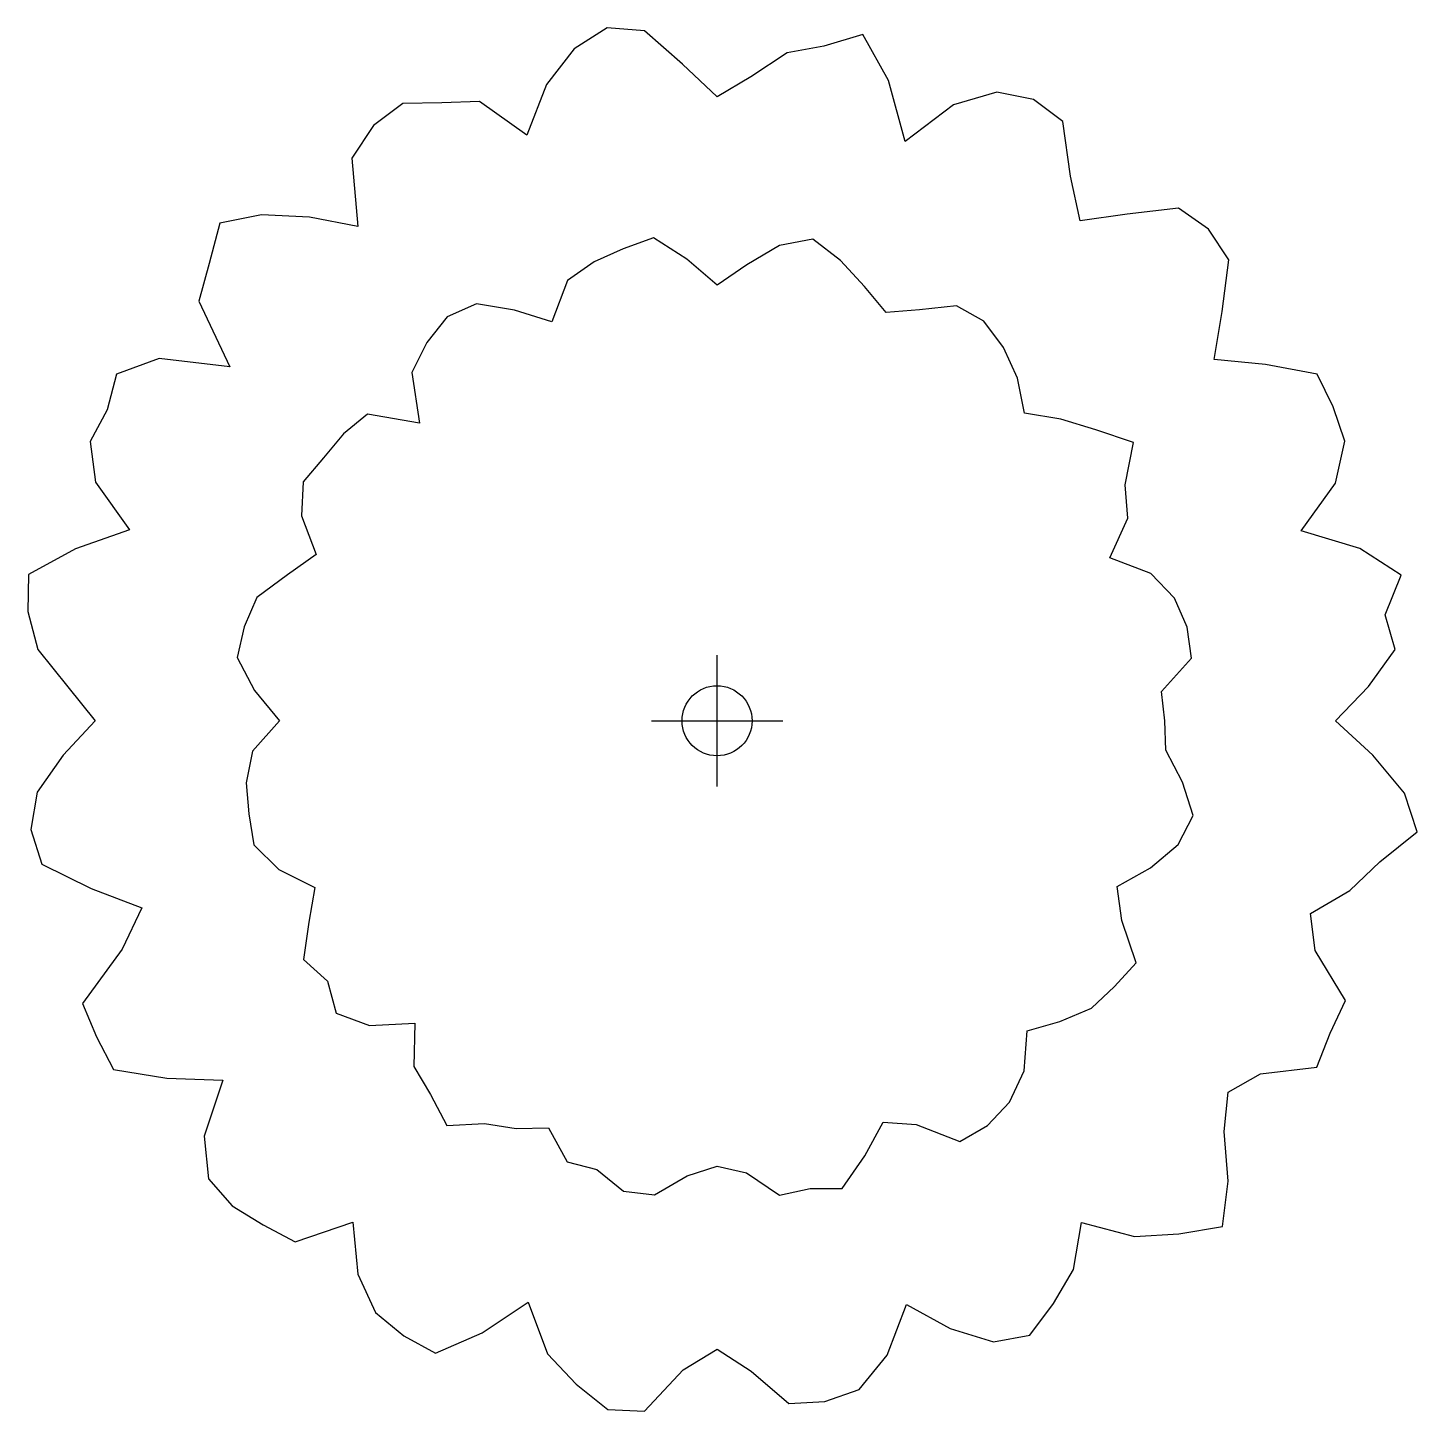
# Model space of a CAD drawing. Header units: metres. Extents: x -3.15 to 3.2, y -3.15 to 3.17.
import ezdxf

# ---------------------------------------------------------------- set-up
doc = ezdxf.new("R2010")
doc.units = ezdxf.units.M
doc.layers.add('XARCH-PLAN', color=2, linetype='Continuous')

# ---------------------------------------------------------------- blocks, each defined once
blk = doc.blocks.new('XA-Tree-Canopy-6')
for p, q in [((0, -0.3), (0, 0.3)), ((-0.3, 0), (0.3, 0))]:
    blk.add_line(p, q)
for points in [[(2.8268, 0), (2.9771, 0.156), (3.0998, 0.3258), (3.054, 0.4837), (3.1267, 0.6646), (2.9376, 0.7871), (2.6708, 0.8678), (2.8267, 1.0851), (2.8703, 1.2779), (2.8156, 1.4346), (2.7427, 1.5835), (2.5066, 1.6278), (2.2719, 1.6506), (2.3093, 1.87), (2.3395, 2.1065), (2.2461, 2.2461), (2.1087, 2.3419), (1.8742, 2.3145), (1.6602, 2.2851), (1.6164, 2.4891), (1.581, 2.7384), (1.4468, 2.8394), (1.2786, 2.8719), (1.0804, 2.8145), (0.8602, 2.6474), (0.7838, 2.925), (0.6665, 3.1358), (0.4882, 3.0826), (0.3209, 3.0527), (0.1542, 2.9418), (0, 2.8503), (-0.1573, 3.0005), (-0.3314, 3.1532), (-0.5015, 3.1665), (-0.6527, 3.0707), (-0.7791, 2.9077), (-0.8695, 2.6762), (-1.0863, 2.8299), (-1.2573, 2.8239), (-1.4368, 2.8199), (-1.5703, 2.7198), (-1.6692, 2.5704), (-1.6414, 2.2592), (-1.8635, 2.3012), (-2.082, 2.3123), (-2.2733, 2.2733), (-2.3211, 2.0899), (-2.3685, 1.918), (-2.2269, 1.6179), (-2.5501, 1.656), (-2.7445, 1.5845), (-2.7879, 1.4205), (-2.8661, 1.2761), (-2.8416, 1.0908), (-2.685, 0.8724), (-2.9325, 0.7858), (-3.147, 0.6689), (-3.1506, 0.499), (-3.1046, 0.3263), (-2.9682, 0.1556), (-2.8433, 0), (-2.9888, -0.1566), (-3.1082, -0.3267), (-3.1371, -0.4969), (-3.0862, -0.656), (-2.8607, -0.7665), (-2.6296, -0.8544), (-2.7189, -1.0437), (-2.9004, -1.2914), (-2.8358, -1.4449), (-2.7593, -1.5931), (-2.5157, -1.6337), (-2.2598, -1.6419), (-2.3448, -1.8988), (-2.3253, -2.0937), (-2.2167, -2.2167), (-2.0742, -2.3037), (-1.928, -2.3809), (-1.6651, -2.2917), (-1.6421, -2.5286), (-1.5609, -2.7036), (-1.4324, -2.8113), (-1.2869, -2.8903), (-1.0738, -2.7972), (-0.863, -2.656), (-0.7752, -2.8931), (-0.6444, -3.0314), (-0.4985, -3.1476), (-0.3316, -3.155), (-0.1554, -2.9658), (0, -2.8714), (0.1558, -2.9719), (0.3279, -3.1201), (0.4928, -3.1111), (0.6495, -3.0555), (0.7769, -2.8994), (0.8666, -2.6671), (1.066, -2.7771), (1.2639, -2.8387), (1.4303, -2.8071), (1.5376, -2.6632), (1.6288, -2.5081), (1.666, -2.2931), (1.9085, -2.3569), (2.1112, -2.3447), (2.3112, -2.3112), (2.3359, -2.1032), (2.3187, -1.8776), (2.3359, -1.6972), (2.4844, -1.6134), (2.7424, -1.5833), (2.8028, -1.4281), (2.8727, -1.279), (2.7346, -1.0497), (2.7128, -0.8814), (2.8923, -0.775), (3.0293, -0.6439), (3.2005, -0.5069), (3.142, -0.3302), (2.9975, -0.1571)], [(2.0464, 0), (2.0312, 0.1331), (2.1687, 0.2855), (2.1486, 0.4274), (2.0917, 0.5605), (1.9834, 0.6733), (1.7961, 0.744), (1.8782, 0.9262), (1.8663, 1.0775), (1.903, 1.2716), (1.7315, 1.3287), (1.5722, 1.3788), (1.4057, 1.4057), (1.3735, 1.5662), (1.309, 1.7059), (1.2196, 1.8252), (1.0945, 1.8957), (0.9261, 1.878), (0.7727, 1.8654), (0.6734, 1.9838), (0.5636, 2.1033), (0.4378, 2.2008), (0.2859, 2.1719), (0.1365, 2.0828), (0, 1.9904), (-0.1382, 2.1091), (-0.2905, 2.2066), (-0.4288, 2.156), (-0.5618, 2.0968), (-0.6831, 2.0125), (-0.7549, 1.8225), (-0.9256, 1.8768), (-1.0996, 1.9045), (-1.2332, 1.8456), (-1.3266, 1.7289), (-1.3958, 1.5916), (-1.3603, 1.3603), (-1.5982, 1.4016), (-1.7078, 1.3105), (-1.7984, 1.2017), (-1.8913, 1.0919), (-1.8993, 0.9366), (-1.8328, 0.7592), (-1.9629, 0.6663), (-2.1033, 0.5636), (-2.1613, 0.4299), (-2.1934, 0.2888), (-2.1143, 0.1386), (-1.9999, 0), (-2.1235, -0.1392), (-2.1531, -0.2835), (-2.1397, -0.4256), (-2.1169, -0.5672), (-2.0025, -0.6797), (-1.8381, -0.7614), (-1.8657, -0.9201), (-1.8902, -1.0913), (-1.7811, -1.1901), (-1.7408, -1.3358), (-1.5882, -1.3928), (-1.3815, -1.3815), (-1.3856, -1.58), (-1.3104, -1.7077), (-1.2356, -1.8493), (-1.0628, -1.8408), (-0.9186, -1.8628), (-0.7703, -1.8597), (-0.6844, -2.0161), (-0.5493, -2.0502), (-0.4277, -2.1503), (-0.2852, -2.1664), (-0.1363, -2.0802), (0, -2.0351), (0.1354, -2.0655), (0.2853, -2.1671), (0.425, -2.1367), (0.5726, -2.1369), (0.6748, -1.988), (0.7599, -1.8345), (0.9097, -1.8446), (1.1096, -1.9219), (1.2356, -1.8492), (1.3368, -1.7421), (1.4035, -1.6004), (1.4169, -1.4169), (1.5668, -1.374), (1.711, -1.3129), (1.8166, -1.2138), (1.9151, -1.1057), (1.8504, -0.9125), (1.8293, -0.7577), (1.9809, -0.6724), (2.1082, -0.5649), (2.1769, -0.433), (2.127, -0.28), (2.052, -0.1345)]]:
    blk.add_lwpolyline(points, close=True)
blk.add_circle((0, 0), 0.16)

msp = doc.modelspace()

# ---------------------------------------------------------------- block references
at = {"layer": 'XARCH-PLAN'}
msp.add_blockref('XA-Tree-Canopy-6', (0, 0), dxfattribs=at)

doc.saveas('drawing.dxf')
